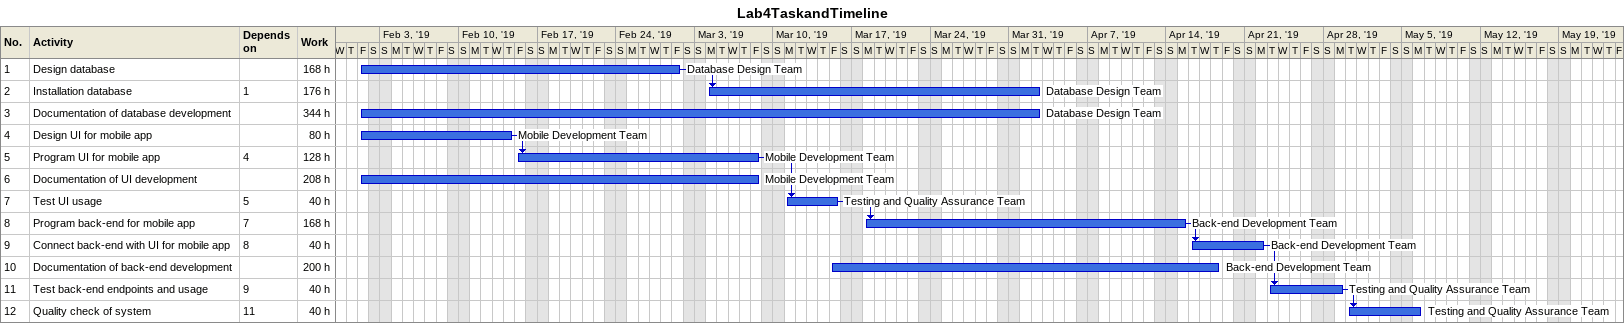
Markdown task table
Lab4TaskandTimeline

| ID | Task | Start | Finish | Predecessors | Resources | Work (h) |
|---|---|---|---|---|---|---|
| 1 | Design database | 2019-02-01 | 2019-03-01 |  | Database Design Team | 168 |
| 2 | Installation database | 2019-03-04 | 2019-04-02 | 1 | Database Design Team | 176 |
| 3 | Documentation of database development | 2019-02-01 | 2019-04-02 |  | Database Design Team | 344 |
| 4 | Design UI for mobile app | 2019-02-01 | 2019-02-14 |  | Mobile Development Team | 80 |
| 5 | Program UI for mobile app | 2019-02-15 | 2019-03-08 | 4 | Mobile Development Team | 128 |
| 6 | Documentation of UI development | 2019-02-01 | 2019-03-08 |  | Mobile Development Team | 208 |
| 7 | Test UI usage | 2019-03-11 | 2019-03-15 | 5 | Testing and Quality Assurance Team | 40 |
| 8 | Program back-end for mobile app | 2019-03-18 | 2019-04-15 | 7 | Back-end Development Team | 168 |
| 9 | Connect back-end with UI for mobile app | 2019-04-16 | 2019-04-22 | 8 | Back-end Development Team | 40 |
| 10 | Documentation of back-end development | 2019-03-15 | 2019-04-18 |  | Back-end Development Team | 200 |
| 11 | Test back-end endpoints and usage | 2019-04-23 | 2019-04-29 | 9 | Testing and Quality Assurance Team | 40 |
| 12 | Quality check of system | 2019-04-30 | 2019-05-06 | 11 | Testing and Quality Assurance Team | 40 |
